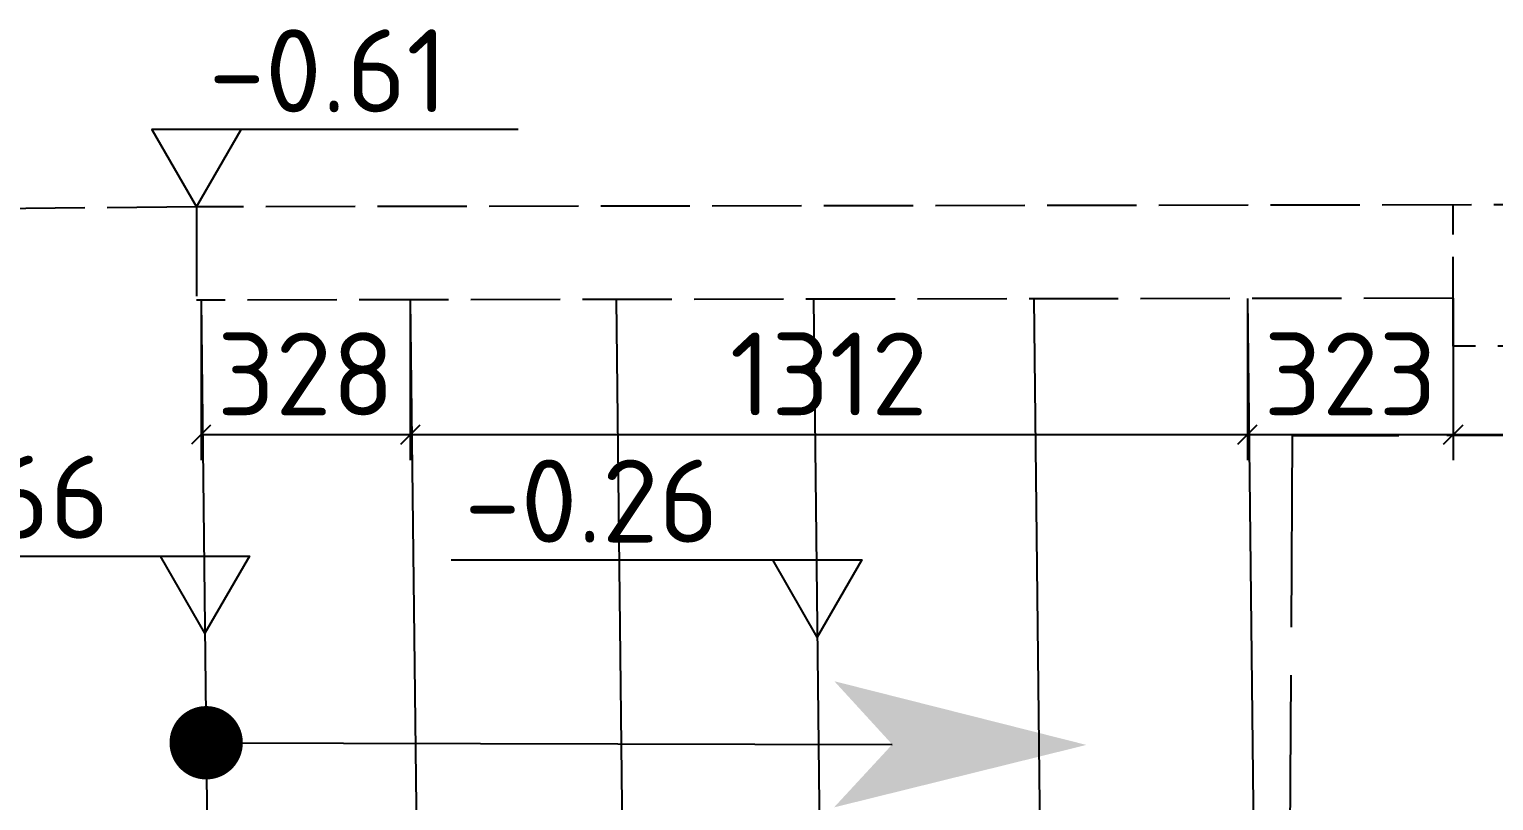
# Model space of a CAD drawing. Header units: millimetres. Extents: x 904915 to 1000606, y 1622718 to 1674089.
# Drawn here: x 964320 to 966616, y 1671610 to 1672819 of the extents above; entities that cross this region are included whole.
import ezdxf

# ---------------------------------------------------------------- set-up
doc = ezdxf.new("R2010")
doc.units = ezdxf.units.MM
doc.linetypes.add('334', pattern=[5, 4, -1])
doc.linetypes.add('ACAD_ISO02W100', pattern=[15, 12, -3])
for name, color, linetype in [('Балки', 140, 'ACAD_ISO02W100'), ('Контур', 7, 'Continuous'), ('Отметки', 7, 'Continuous'), ('Перепад', 251, 'ACAD_ISO02W100'), ('Размеры', 224, 'Continuous'), ('Штриховка', 252, 'Continuous')]:
    doc.layers.add(name, color=color, linetype=linetype)
doc.styles.add('ISOCPEUR', font='isocpeur.ttf')
doc.dimstyles.new('GENPLAN 1000', dxfattribs={"dimscale": 10, "dimtxt": 13, "dimasz": 3, "dimexe": 4, "dimexo": 0, "dimgap": 3, "dimtad": 1, "dimdec": 0, "dimzin": 0, "dimtxsty": 'ISOCPEUR', "dimblk1": 'OBLIQUE', "dimblk2": 'OBLIQUE', "dimsah": 1, "dimcen": -1, "dimaunit": 1, "dimadec": 3, "dimazin": 0, "dimtfac": 0.75, "dimtdec": 0, "dimtix": 1, "dimtmove": 1, "dimatfit": 3, "dimfxl": 0, "dimtvp": 0.6, "dimarcsym": 0})

# ---------------------------------------------------------------- blocks, each defined once
blk = doc.blocks.new('_Oblique')
at = {"color": 0, "linetype": 'ByBlock', "lineweight": -2}
blk.add_line((-0.5, -0.5), (0.5, 0.5), dxfattribs=at)
blk = doc.blocks.new('*D181')
at = {"layer": 'Defpoints', "color": 0, "ltscale": 0.03}
for p in [(964589.7, 1672394.4), (964917.7, 1672394.9), (964917.7, 1672183.6)]:
    blk.add_point(p, dxfattribs=at)
at = {"layer": 'Размеры', "color": 0, "lineweight": -2, "ltscale": 0.03}
for p, q in [((964589.7, 1672394.4), (964589.7, 1672143.6)), ((964917.7, 1672394.9), (964917.7, 1672143.6)), ((964589.7, 1672183.6), (964917.7, 1672183.6))]:
    blk.add_line(p, q, dxfattribs=at)
at = {"layer": 'Размеры', "color": 0, "lineweight": -2, "ltscale": 0.03, "xscale": 30, "yscale": 30, "zscale": 30, "rotation": 180}
blk.add_blockref('_Oblique', (964589.7, 1672183.6), dxfattribs=at)
at = {"layer": 'Размеры', "color": 0, "lineweight": -2, "ltscale": 0.03, "xscale": 30, "yscale": 30, "zscale": 30}
blk.add_blockref('_Oblique', (964917.7, 1672183.6), dxfattribs=at)
at = {"layer": 'Размеры', "color": 0, "ltscale": 0.03, "insert": (964753.7, 1672278.6), "char_height": 130, "attachment_point": 5, "style": 'ISOCPEUR'}
blk.add_mtext('328', dxfattribs=at)
blk = doc.blocks.new('*D182')
at = {"layer": 'Defpoints', "color": 0, "ltscale": 0.03}
for p in [(964917.7, 1672394.9), (966230, 1672396.8), (966230, 1672183.6)]:
    blk.add_point(p, dxfattribs=at)
at = {"layer": 'Размеры', "color": 0, "lineweight": -2, "ltscale": 0.03}
for p, q in [((964917.7, 1672394.9), (964917.7, 1672143.6)), ((966230, 1672396.8), (966230, 1672143.6)), ((964917.7, 1672183.6), (966230, 1672183.6))]:
    blk.add_line(p, q, dxfattribs=at)
at = {"layer": 'Размеры', "color": 0, "lineweight": -2, "ltscale": 0.03, "xscale": 30, "yscale": 30, "zscale": 30, "rotation": 180}
blk.add_blockref('_Oblique', (964917.7, 1672183.6), dxfattribs=at)
at = {"layer": 'Размеры', "color": 0, "lineweight": -2, "ltscale": 0.03, "xscale": 30, "yscale": 30, "zscale": 30}
blk.add_blockref('_Oblique', (966230, 1672183.6), dxfattribs=at)
at = {"layer": 'Размеры', "color": 0, "ltscale": 0.03, "insert": (965573.8, 1672278.6), "char_height": 130, "attachment_point": 5, "style": 'ISOCPEUR'}
blk.add_mtext('1312', dxfattribs=at)
blk = doc.blocks.new('*D183')
at = {"layer": 'Defpoints', "color": 0, "ltscale": 0.03}
for p in [(966230, 1672396.8), (966552.7, 1672397.3), (966552.7, 1672183.6)]:
    blk.add_point(p, dxfattribs=at)
at = {"layer": 'Размеры', "color": 0, "lineweight": -2, "ltscale": 0.03}
for p, q in [((966230, 1672396.8), (966230, 1672143.6)), ((966552.7, 1672397.3), (966552.7, 1672143.6)), ((966230, 1672183.6), (966552.7, 1672183.6))]:
    blk.add_line(p, q, dxfattribs=at)
at = {"layer": 'Размеры', "color": 0, "lineweight": -2, "ltscale": 0.03, "xscale": 30, "yscale": 30, "zscale": 30, "rotation": 180}
blk.add_blockref('_Oblique', (966230, 1672183.6), dxfattribs=at)
at = {"layer": 'Размеры', "color": 0, "lineweight": -2, "ltscale": 0.03, "xscale": 30, "yscale": 30, "zscale": 30}
blk.add_blockref('_Oblique', (966552.7, 1672183.6), dxfattribs=at)
at = {"layer": 'Размеры', "color": 0, "ltscale": 0.03, "insert": (966391.3, 1672278.6), "char_height": 130, "attachment_point": 5, "style": 'ISOCPEUR'}
blk.add_mtext('323', dxfattribs=at)
blk = doc.blocks.new('*D184')
at = {"layer": 'Defpoints', "color": 0, "ltscale": 0.03}
for p in [(966552.7, 1672397.3), (968445.6, 1672400.1), (968445.6, 1672183.6)]:
    blk.add_point(p, dxfattribs=at)
at = {"layer": 'Размеры', "color": 0, "lineweight": -2, "ltscale": 0.03}
for p, q in [((966552.7, 1672397.3), (966552.7, 1672143.6)), ((968445.6, 1672400.1), (968445.6, 1672143.6)), ((966552.7, 1672183.6), (968445.6, 1672183.6))]:
    blk.add_line(p, q, dxfattribs=at)
at = {"layer": 'Размеры', "color": 0, "lineweight": -2, "ltscale": 0.03, "xscale": 30, "yscale": 30, "zscale": 30, "rotation": 180}
blk.add_blockref('_Oblique', (966552.7, 1672183.6), dxfattribs=at)
at = {"layer": 'Размеры', "color": 0, "lineweight": -2, "ltscale": 0.03, "xscale": 30, "yscale": 30, "zscale": 30}
blk.add_blockref('_Oblique', (968445.6, 1672183.6), dxfattribs=at)
at = {"layer": 'Размеры', "color": 0, "ltscale": 0.03, "insert": (967499.2, 1672278.6), "char_height": 130, "attachment_point": 5, "style": 'ISOCPEUR'}
blk.add_mtext('1893', dxfattribs=at)
blk = doc.blocks.new('S1')
at = {"color": 0, "const_width": 0.75}
blk.add_lwpolyline([(-0.375, 0, 1), (0.375, 0, 1)], format="xyb", close=True, dxfattribs=at)
blk = doc.blocks.new('*U4')
at = {"layer": 'Штриховка'}
blk.add_lwpolyline([(0, 0), (0.593, -0.8973)], dxfattribs=at)
blk.add_solid([(0.7609, -1.1513), (0.6253, -0.7669), (0.4604, -0.8759), (0.593, -0.8973)], dxfattribs=at)
at = {"layer": 'Штриховка', "xscale": 0.07662220042706859, "yscale": 0.07662220042706859, "zscale": 0.07662220042706859, "rotation": 92.00857567819726}
blk.add_blockref('S1', (0, 0), dxfattribs=at)

msp = doc.modelspace()

# ---------------------------------------------------------------- linework, layer by layer
at = {"layer": 'Балки', "ltscale": 25}
for p, q in [((966300.2, 1672181.8), (966293.2, 1670955.8)), ((968717.6, 1672183.6), (966300.2, 1672181.8))]:
    msp.add_line(p, q, dxfattribs=at)
at = {"layer": 'Контур', "color": 252, "ltscale": 15}
for p, q in [((964589.7, 1672394.4), (964605.6, 1671007.3)), ((964917.7, 1672394.9), (964933.6, 1671007.3)), ((965240.4, 1672395.4), (965256.2, 1671007.4)), ((965549.7, 1672395.8), (965565.6, 1671007.4)), ((965895, 1672396.3), (965910.8, 1671007.5)), ((966230, 1672396.8), (966245.9, 1671007.5))]:
    msp.add_line(p, q, dxfattribs=at)
at = {"layer": 'Отметки', "color": 0}
for points in [[(965086.7, 1672661.5), (964652.3, 1672661.5), (964512.6, 1672661.5), (964582.5, 1672540.5), (964652.3, 1672661.5)], [(964022, 1671993.4), (964525.9, 1671993.4), (964665.5, 1671993.4), (964595.7, 1671872.5), (964525.9, 1671993.4)], [(964982, 1671987.3), (965485.9, 1671987.3), (965625.6, 1671987.3), (965555.8, 1671866.4), (965485.9, 1671987.3)]]:
    msp.add_lwpolyline(points, dxfattribs=at)
at = {"layer": 'Перепад', "linetype": '334', "ltscale": 35}
for p, q in [((968681.2, 1672546.6), (964582.5, 1672540.5)), ((966552.8, 1672322.1), (966552.5, 1672543.4)), ((964582.5, 1672540.5), (963401.9, 1672528.5)), ((964582.5, 1672540.5), (964582.7, 1672394.4)), ((966552.7, 1672397.3), (964582.7, 1672394.4)), ((968687.8, 1672325.3), (966552.8, 1672322.1))]:
    msp.add_line(p, q, dxfattribs=at)

# ---------------------------------------------------------------- block references
at = {"layer": 'Штриховка', "xscale": 999.9999999999999, "yscale": 999.9999999999999, "zscale": 999.9999999999999, "rotation": 56.39888888890255}
msp.add_blockref('*U4', (964597.7, 1671700.8), dxfattribs=at)

# ---------------------------------------------------------------- texts
at = {"layer": 'Отметки', "style": 'ISOCPEUR'}
msp.add_text('-0.61', height=130, rotation=360, dxfattribs=at).set_placement((964601.4, 1672688.7, 88.6))
for s, p in [('-0.66', (964042.1, 1672020.6, 88.6)), ('-0.26', (965002.2, 1672014.5, 88.6))]:
    msp.add_text(s, height=130, dxfattribs=at).set_placement(p)

# ---------------------------------------------------------------- dimensions: what is measured, and where the dimension line sits
at = {"layer": 'Размеры', "ltscale": 0.03}
for base, p1, p2, picture, middle in [((964917.7, 1672183.6), (964589.7, 1672394.4), (964917.7, 1672394.9), '*D181', (964753.7, 1672278.6)), ((966230, 1672183.6), (964917.7, 1672394.9), (966230, 1672396.8), '*D182', (965573.8, 1672278.6)), ((966552.7, 1672183.6), (966230, 1672396.8), (966552.7, 1672397.3), '*D183', (966391.3, 1672278.6)), ((968445.6, 1672183.6), (966552.7, 1672397.3), (968445.6, 1672400.1), '*D184', (967499.2, 1672278.6))]:
    dim = msp.add_linear_dim(base=base, p1=p1, p2=p2, dimstyle='GENPLAN 1000', dxfattribs=at)
    dim.commit()
    dim.dimension.update_dxf_attribs({"geometry": picture, "text_midpoint": middle})

doc.saveas('drawing.dxf')
